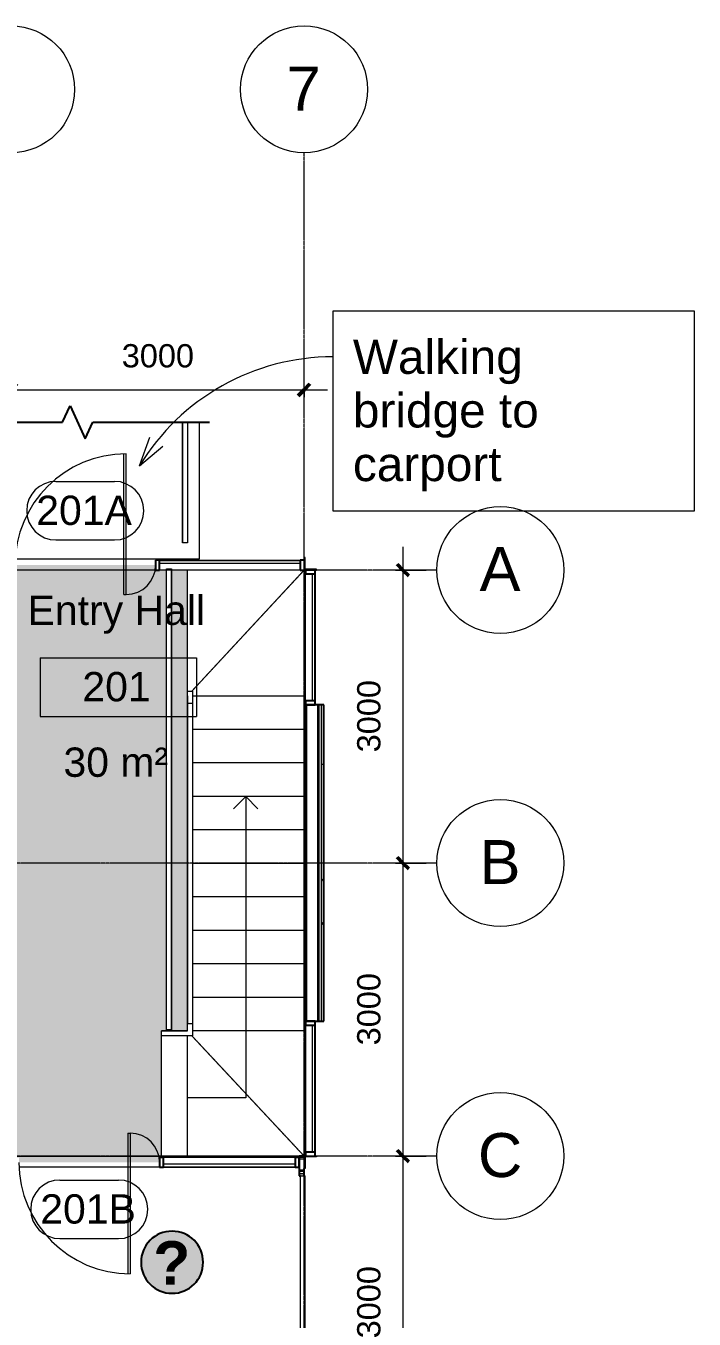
# Model space of a CAD drawing. Header units: millimetres. Extents: x -14653 to 55044, y -19588 to 11008.
# Drawn here: x 46713 to 53555, y -4871 to 8370 of the extents above; entities that cross this region are included whole.
import ezdxf

# ---------------------------------------------------------------- set-up
doc = ezdxf.new("R2010")
doc.units = ezdxf.units.MM
doc.linetypes.add('Grid Line', pattern=[22.225, 12.7, -3.175, 3.175, -3.175])
doc.linetypes.add('Overhead', pattern=[3.96875, 2.38125, -1.5875])
for name, color, linetype, lineweight in [('A-ANNO-DIMS', 211, 'Continuous', 9), ('A-ANNO-DIMS-100', 211, 'Continuous', 9), ('A-ANNO-NOTE', 131, 'Continuous', 9), ('A-AREA-IDEN', 2, 'Continuous', 9), ('A-AREA-PATT', 32, 'Continuous', 9), ('A-DETL-GENF', 92, 'Continuous', 9), ('A-DETL-MEDM', 33, 'Continuous', 25), ('A-DOOR', 31, 'Continuous', 9), ('A-DOOR-IDEN', 31, 'Continuous', 9), ('A-FLOR', 192, 'Continuous', 9), ('A-FLOR-HRAL', 11, 'Continuous', 9), ('A-GLAZ-CURT', 52, 'Continuous', 9), ('A-GLAZ-CWMG', 51, 'Continuous', 9), ('A-WALL', 113, 'Continuous', 9), ('A-WALL-PATT', 111, 'Continuous', 25), ('G-ANNO-TEXT', 231, 'Continuous', 9), ('S-COLS', 52, 'Continuous', 9), ('S-GRID', 1, 'Continuous', 9), ('S-GRID-IDEN', 1, 'Continuous', 9), ('S-STRS', 31, 'Continuous', 9), ('S-STRS-ANNO', 31, 'Continuous', 9)]:
    doc.layers.add(name, color=color, linetype=linetype, lineweight=lineweight)
doc.styles.add('Arial_1', font='arial.ttf', dxfattribs={"height": 450})
doc.styles.add('Arial_3', font='arial.ttf', dxfattribs={"height": 238.125})
doc.styles.add('Arial_4', font='arial.ttf', dxfattribs={"height": 300})
doc.styles.add('Arial_5', font='arial.ttf', dxfattribs={"height": 350})
doc.styles.add('Arial_B', font='arialbd.ttf', dxfattribs={"height": 4.464844})
doc.dimstyles.new('Feet___Inches', dxfattribs={"dimscale": 304.8, "dimtxt": 242.94927, "dimasz": 0.390625, "dimexe": 0.78125, "dimexo": 0.520833, "dimgap": 0.520833, "dimtad": 1, "dimdec": 0, "dimzin": 0, "dimdsep": 46, "dimtxsty": 'Arial_3', "dimblk1": 'OBLIQUE', "dimblk2": 'OBLIQUE', "dimsah": 1, "dimcen": 0.09, "dimdle": 0.78125, "dimazin": 0, "dimtfac": 1, "dimtdec": 4, "dimtix": 1, "dimtmove": 0, "dimatfit": 3, "dimfxl": 1, "dimtvp": 1, "dimtfill": 1, "dimtolj": 1, "dimtzin": 0, "dimarcsym": 2})
pattern_1 = [(0, (36499.83, 0), (812.8, 203.2), [33.528, -576.072, 33.528, -576.072, -3251.2]), (0, (36499.83, 0), (812.8, 203.2), [-1219.2, 33.528, -1185.672, 33.528, -576.072, -1422.4]), (0, (36499.83, 0), (812.8, 203.2), [-3048, 33.528, -372.872, 33.528, -982.472]), (120, (36804.63, 101.6), (-582.3764, 602.3054), [33.528, -576.072, 33.528, -576.072, -3251.2]), (120, (36804.63, 101.6), (-582.3764, 602.3054), [-1219.2, 33.528, -1185.672, 33.528, -576.072, -1422.4]), (120, (36804.63, 101.6), (-582.3764, 602.3054), [-3048, 33.528, -372.872, 33.528, -982.472]), (240, (36906.23, 508), (-230.4236, -805.5054), [33.528, -576.072, 33.528, -576.072, -3251.2]), (240, (36906.23, 508), (-230.4236, -805.5054), [-1219.2, 33.528, -1185.672, 33.528, -576.072, -1422.4]), (240, (36906.23, 508), (-230.4236, -805.5054), [-3048, 33.528, -372.872, 33.528, -982.472])]
pattern_2 = [(45, (36499.83, 0), (-106.066, 106.066), [])]

# ---------------------------------------------------------------- blocks, each defined once
blk = doc.blocks.new('Entrance door - Entrance door-978910-Level 2')
at = {"layer": 'A-DOOR', "lineweight": 18}
for p, q in [((394.6, -300), (394.6, 1140)), ((420, -300), (420, 1140))]:
    blk.add_line(p, q, dxfattribs=at)
at = {"layer": 'A-DOOR'}
blk.add_line((394.6, -300), (420, -300), dxfattribs=at)
for radius, start, end in [(1140, 90, 180), (300, 270, 0)]:
    blk.add_arc((420, 0), radius, start, end, dxfattribs=at)
blk = doc.blocks.new('Rectangular Mullion - 64 x 128 rectangular-526917-Level 2')
at = {"layer": 'A-GLAZ-CWMG', "lineweight": 25}
for p, q in [((-40, 50), (0, 50)), ((-40, -50), (-40, 50)), ((0, -50), (-40, -50))]:
    blk.add_line(p, q, dxfattribs=at)
blk = doc.blocks.new('System Panel - Glazed-1073510-Level 2')
at = {"layer": 'A-GLAZ-CURT', "lineweight": 18}
for p, q in [((720, 44.45), (-720, 44.45)), ((-720, 44.45), (-720, 19.05)), ((-720, 19.05), (720, 19.05)), ((720, 19.05), (720, 44.45))]:
    blk.add_line(p, q, dxfattribs=at)
blk = doc.blocks.new('Rectangular Mullion - 64 x 128 rectangular-1073508-Level 2')
at = {"layer": 'A-GLAZ-CWMG'}
for p, q in [((11582, 2898), (13022, 2898)), ((11655, 2798), (11582, 2798)), ((13022, 2798), (11705, 2798))]:
    blk.add_line(p, q, dxfattribs=at)
blk = doc.blocks.new('Rectangular Mullion - 64 x 128 rectangular-527056-Level 2')
at = {"layer": 'A-GLAZ-CWMG', "lineweight": 25}
for p, q in [((-20, 50), (20, 50)), ((-20, -50), (-20, 50)), ((20, 50), (20, -50)), ((20, -50), (-20, -50))]:
    blk.add_line(p, q, dxfattribs=at)
blk = doc.blocks.new('Top Rail Type - Top Rail_Internal_-568015-Level 2')
at = {"layer": 'A-FLOR-HRAL'}
for p, q in [((11655, 2812), (11705, 2812)), ((11655, -1908), (11655, 2812)), ((11705, 2812), (11705, -1908)), ((11705, -1908), (11655, -1908))]:
    blk.add_line(p, q, dxfattribs=at)
blk = doc.blocks.new('Top Rail Type - Top Rail_Internal_-V14-Level 2')
at = {"layer": 'A-FLOR-HRAL'}
for p, q in [((11655, 2812), (11705, 2812)), ((11655, -1908), (11655, 2812)), ((11705, -1908), (11705, 2812)), ((11655, -1908), (11705, -1908))]:
    blk.add_line(p, q, dxfattribs=at)
blk = doc.blocks.new('Top Rail Type - Top Rail_Internal_-665843-Level 2')
at = {"layer": 'A-FLOR-HRAL'}
for p, q in [((11867, 1559), (11918, 1559)), ((11868, 1434), (11868, 1509)), ((11918, 1559), (11918, 1434)), ((11868, 1434), (11918, 1434)), ((11868, -1846), (11868, 1434)), ((11918, 1434), (11918, -1846)), ((11868, -1846), (11918, -1846)), ((11868, -1921), (11868, -1846)), ((11918, -1846), (11918, -1971)), ((11603, -1971), (11603, -1921)), ((11603, -1921), (11793, -1921)), ((11793, -1971), (11603, -1971)), ((11793, -1921), (11868, -1921)), ((11918, -1971), (11793, -1971))]:
    blk.add_line(p, q, dxfattribs=at)
blk = doc.blocks.new('Top Rail Type - Top Rail_Internal_-V15-Level 2')
at = {"layer": 'A-FLOR-HRAL'}
for p, q in [((11867, 1559), (11918, 1559)), ((11868, 1509), (11868, 1434)), ((11918, 1559), (11918, 1434)), ((11868, 1434), (11868, -1846)), ((11918, 1434), (11918, -1846)), ((11603, -1971), (11603, -1921)), ((11793, -1921), (11603, -1921)), ((11793, -1971), (11603, -1971)), ((11868, -1921), (11793, -1921)), ((11918, -1971), (11793, -1971))]:
    blk.add_line(p, q, dxfattribs=at)
blk = doc.blocks.new('Rectangular Mullion - 64 x 128 rectangular-526918-Level 2')
at = {"layer": 'A-GLAZ-CWMG', "lineweight": 25}
for p, q in [((0, 50), (-40, 50)), ((-40, 50), (-40, -50)), ((-40, -50), (0, -50))]:
    blk.add_line(p, q, dxfattribs=at)
blk = doc.blocks.new('System Panel - Glazed-708066-Level 2')
at = {"layer": 'A-GLAZ-CURT', "lineweight": 18}
for p, q in [((650, 44.45), (-650, 44.45)), ((-650, 44.45), (-650, 19.05)), ((-650, 19.05), (650, 19.05)), ((650, 19.05), (650, 44.45))]:
    blk.add_line(p, q, dxfattribs=at)
blk = doc.blocks.new('Rectangular Mullion - 64 x 128 rectangular-V16-Level 2')
at = {"layer": 'A-GLAZ-CWMG', "lineweight": 25}
for p, q in [((-40, 50), (0, 50)), ((-40, -50), (-40, 50)), ((0, 50), (0, -50)), ((0, -50), (-40, -50))]:
    blk.add_line(p, q, dxfattribs=at)
blk = doc.blocks.new('Rectangular Mullion - 64 x 128 rectangular-708064-Level 2')
at = {"layer": 'A-GLAZ-CWMG'}
for p, q in [((13077, 1458), (13077, 2758)), ((13177, 2758), (13177, 1458))]:
    blk.add_line(p, q, dxfattribs=at)
blk = doc.blocks.new('System Panel - Glazed-846325-Level 2')
at = {"layer": 'A-GLAZ-CURT', "lineweight": 18}
for p, q in [((650, -19.05), (-650, -19.05)), ((-650, -19.05), (-650, -44.45)), ((-650, -44.45), (650, -44.45)), ((650, -44.45), (650, -19.05))]:
    blk.add_line(p, q, dxfattribs=at)
blk = doc.blocks.new('Rectangular Mullion - 64 x 128 rectangular-846327-Level 2')
at = {"layer": 'A-GLAZ-CWMG'}
for p, q in [((13077, -1862), (13077, -3162)), ((13177, -1862), (13177, -3162))]:
    blk.add_line(p, q, dxfattribs=at)
blk = doc.blocks.new('Rectangular Mullion - 64 x 128 rectangular-709618-Level 2')
at = {"layer": 'A-GLAZ-CWMG', "lineweight": 25}
for p, q in [((-40, 50), (0, 50)), ((-40, -50), (-40, 50)), ((0, 50), (0, -50)), ((0, -50), (-40, -50))]:
    blk.add_line(p, q, dxfattribs=at)
blk = doc.blocks.new('Rectangular Mullion - 64 x 128 rectangular-709619-Level 2')
at = {"layer": 'A-GLAZ-CWMG', "lineweight": 25}
for p, q in [((0, 50), (-40, 50)), ((-40, 50), (-40, -50)), ((-40, -50), (0, -50))]:
    blk.add_line(p, q, dxfattribs=at)
blk = doc.blocks.new('M_L-Anglel-Column - L127X127X9_5-709206-Level 2')
at = {"layer": 'S-COLS'}
h = blk.add_hatch(dxfattribs=at)
h.set_pattern_fill('FP_5', color=256, style=0, pattern_type=2)
h.set_pattern_definition([(315, (-2833.3, 13096.83), (251.447, 251.447), []), (315, (-2452.3, 13096.83), (251.447, 251.447), [])])
h.paths.add_polyline_path([(-35, -49), (-35, -92), (-25, -92), (-25, 25), (92, 25), (92, 35), (-35, 34), (-35, 20)], flags=0)
for p, q in [((92, 35), (-35, 35)), ((-35, 35), (-35, -92)), ((-25, -92), (-25, 25)), ((-25, 25), (92, 25)), ((92, 25), (92, 35)), ((-35, -92), (-25, -92))]:
    blk.add_line(p, q, dxfattribs=at)
blk = doc.blocks.new('Entrance door - Entrance door-978895-Level 2')
at = {"layer": 'A-DOOR', "lineweight": 18}
for p, q in [((394.6, 300), (394.6, -1140)), ((420, 300), (420, -1140))]:
    blk.add_line(p, q, dxfattribs=at)
at = {"layer": 'A-DOOR'}
blk.add_line((394.6, 300), (420, 300), dxfattribs=at)
for radius, start, end in [(300, 360, 90), (1140, 180, 270)]:
    blk.add_arc((420, 0), radius, start, end, dxfattribs=at)
blk = doc.blocks.new('System Panel - Glazed-978872-Level 2')
at = {"layer": 'A-GLAZ-CURT', "lineweight": 18}
for p, q in [((674.5, -19.05), (-674.5, -19.05)), ((-674.5, -19.05), (-674.5, -44.45)), ((-674.5, -44.45), (674.5, -44.45)), ((674.5, -44.45), (674.5, -19.05))]:
    blk.add_line(p, q, dxfattribs=at)
blk = doc.blocks.new('Rectangular Mullion - 64 x 128 rectangular-978871-Level 2')
at = {"layer": 'A-GLAZ-CWMG'}
for p, q in [((12972, -3217), (11623, -3217)), ((12972, -3317), (11623, -3317))]:
    blk.add_line(p, q, dxfattribs=at)
blk = doc.blocks.new('Rectangular Mullion - 64 x 128 rectangular-709616-Level 2')
at = {"layer": 'A-GLAZ-CWMG', "lineweight": 25}
for p, q in [((-20, 50), (20, 50)), ((-20, -50), (-20, 50)), ((20, 50), (20, -50)), ((20, -50), (-20, -50))]:
    blk.add_line(p, q, dxfattribs=at)
blk = doc.blocks.new('M_L-Anglel-Column - L127X127X9_5-709940-Level 2')
at = {"layer": 'S-COLS'}
for p, q in [((-34.9, 92.1), (-25.4, 92.1)), ((-34.9, -34.9), (-34.9, 92.1)), ((-25.4, 92.1), (-25.4, -25.4)), ((92.1, -34.9), (-34.9, -34.9)), ((-25.4, -25.4), (92.1, -25.4)), ((92.1, -25.4), (92.1, -34.9))]:
    blk.add_line(p, q, dxfattribs=at)
blk = doc.blocks.new('Top Rail Type - Top Rail_Internal_-931539-Level 2')
at = {"layer": 'A-FLOR-HRAL'}
for p, q in [((11817, 3078), (11817, 4311)), ((11867, 4311), (11867, 3078)), ((11867, 3078), (11817, 3078))]:
    blk.add_line(p, q, dxfattribs=at)
blk = doc.blocks.new('Top Rail Type - Top Rail_Internal_-V17-Level 2')
at = {"layer": 'A-FLOR-HRAL'}
for p, q in [((11817, 4311), (11817, 3078)), ((11867, 4311), (11867, 3078)), ((11867, 3078), (11817, 3078))]:
    blk.add_line(p, q, dxfattribs=at)
blk = doc.blocks.new('Top Rail Type - Top Rail_Internal_-V21-Level 2')
at = {"layer": 'A-FLOR-HRAL'}
for p, q in [((13024, -3404), (13074, -3404)), ((13024, -5302), (13024, -3404)), ((13074, -5302), (13074, -3404)), ((13024, -6202), (13024, -5302)), ((13074, -6202), (13074, -5302)), ((13024, -6516), (13024, -6202)), ((13074, -6516), (13074, -6202)), ((13024, -6516), (13074, -6516))]:
    blk.add_line(p, q, dxfattribs=at)
blk = doc.blocks.new('M_Break Line - M_Break Line-929460-Level 2')
at = {"layer": 'A-DETL-MEDM'}
for p, q in [((-155, 0), (-77, 168)), ((-77, 168), (77, -168)), ((-1239, 0), (-155, 0)), ((77, -168), (155, 0)), ((155, 0), (1349, 0))]:
    blk.add_line(p, q, dxfattribs=at)
blk = doc.blocks.new('Grid - M_Grid Head - Circle-24584-Level 2')
at = {"layer": 'S-GRID-IDEN'}
blk.add_circle((0, 0), 6.5, dxfattribs=at)
blk = doc.blocks.new('M_Room Tag - Room Tag With Area-857186-Level 2')
at = {"layer": 'A-AREA-IDEN'}
for p, q in [((-8, 3), (-8, -3)), ((-8, 3), (8, 3)), ((8, 3), (8, -3)), ((-8, -3), (8, -3))]:
    blk.add_line(p, q, dxfattribs=at)
blk = doc.blocks.new('M_Door Tag - M_Door Tag-862910-Level 2')
at = {"layer": 'A-DOOR-IDEN'}
for p, q in [((-3, 3), (3, 3)), ((-3, -3), (3, -3))]:
    blk.add_line(p, q, dxfattribs=at)
for centre, start, end in [((-3, 0), 90, 270), ((3, 0), 270, 90)]:
    blk.add_arc(centre, 3, start, end, dxfattribs=at)
blk = doc.blocks.new('DIMBLOCK14-Level 2')
at = {"layer": 'A-ANNO-DIMS-100', "transparency": 16777216}
for p, q in [((46562, 4568), (46562, 4881)), ((49562, 4568), (49562, 4881)), ((46562, 4643), (49800, 4643)), ((46562, 4643), (46562, 4568)), ((49562, 4643), (49562, 4568))]:
    blk.add_line(p, q, dxfattribs=at)
at = {"layer": 'A-ANNO-DIMS-100', "lineweight": 50, "transparency": 16777216}
for p, q in [((46562, 4643), (46502, 4583)), ((46562, 4643), (46621, 4703)), ((49562, 4643), (49502, 4583)), ((49562, 4643), (49621, 4703))]:
    blk.add_line(p, q, dxfattribs=at)
at = {"layer": 'A-ANNO-DIMS-100', "color": 0, "transparency": 16777216, "insert": (47695, 5111), "char_height": 238.1, "width": 879.1, "attachment_point": 1, "line_spacing_factor": 0.941778, "style": 'Arial_3', "bg_fill": 3, "box_fill_scale": 1.25, "bg_fill_color": 256, "bg_fill_true_color": 13158600, "bg_fill_transparency": 0}
blk.add_mtext('3000', dxfattribs=at)
blk = doc.blocks.new('_Oblique')
at = {"color": 0, "linetype": 'ByBlock', "lineweight": -2}
blk.add_line((-0.5, -0.5), (0.5, 0.5), dxfattribs=at)
blk = doc.blocks.new('DIMBLOCK15-Level 2')
at = {"layer": 'A-ANNO-DIMS-100', "transparency": 16777216}
for p, q in [((50573, 3037), (50573, -202)), ((50499, 2798), (50811, 2798)), ((50573, 2798), (50499, 2798)), ((50499, -202), (50811, -202)), ((50573, -202), (50499, -202))]:
    blk.add_line(p, q, dxfattribs=at)
at = {"layer": 'A-ANNO-DIMS-100', "lineweight": 50, "transparency": 16777216}
for p, q in [((50573, 2798), (50514, 2858)), ((50573, 2798), (50633, 2739)), ((50573, -202), (50514, -142)), ((50573, -202), (50633, -261))]:
    blk.add_line(p, q, dxfattribs=at)
at = {"layer": 'A-ANNO-DIMS-100', "color": 0, "transparency": 16777216, "insert": (50105, 932), "char_height": 238.1, "width": 879.1, "attachment_point": 1, "rotation": 90, "line_spacing_factor": 0.941778, "style": 'Arial_3', "bg_fill": 3, "box_fill_scale": 1.25, "bg_fill_color": 256, "bg_fill_true_color": 13158600, "bg_fill_transparency": 0}
blk.add_mtext('3000', dxfattribs=at)
blk = doc.blocks.new('DIMBLOCK16-Level 2')
at = {"layer": 'A-ANNO-DIMS-100', "transparency": 16777216}
for p, q in [((50499, -202), (50811, -202)), ((50573, -202), (50499, -202)), ((50573, -202), (50573, -3202)), ((50499, -3202), (50811, -3202)), ((50573, -3202), (50499, -3202))]:
    blk.add_line(p, q, dxfattribs=at)
at = {"layer": 'A-ANNO-DIMS-100', "lineweight": 50, "transparency": 16777216}
for p, q in [((50573, -202), (50514, -142)), ((50573, -202), (50633, -261)), ((50573, -3202), (50514, -3142)), ((50573, -3202), (50633, -3261))]:
    blk.add_line(p, q, dxfattribs=at)
at = {"layer": 'A-ANNO-DIMS-100', "color": 0, "transparency": 16777216, "insert": (50105, -2068), "char_height": 238.1, "width": 879.1, "attachment_point": 1, "rotation": 90, "line_spacing_factor": 0.941778, "style": 'Arial_3', "bg_fill": 3, "box_fill_scale": 1.25, "bg_fill_color": 256, "bg_fill_true_color": 13158600, "bg_fill_transparency": 0}
blk.add_mtext('3000', dxfattribs=at)
blk = doc.blocks.new('DIMBLOCK17-Level 2')
at = {"layer": 'A-ANNO-DIMS-100', "lineweight": 50, "transparency": 16777216}
for p, q in [((50573, -3202), (50514, -3142)), ((50573, -3202), (50633, -3261)), ((50573, -6202), (50514, -6142)), ((50573, -6202), (50633, -6261))]:
    blk.add_line(p, q, dxfattribs=at)
at = {"layer": 'A-ANNO-DIMS-100', "transparency": 16777216}
for p, q in [((50499, -3202), (50811, -3202)), ((50573, -3202), (50499, -3202)), ((50573, -3202), (50573, -6202)), ((50499, -6202), (50811, -6202)), ((50573, -6202), (50499, -6202))]:
    blk.add_line(p, q, dxfattribs=at)
at = {"layer": 'A-ANNO-DIMS-100', "color": 0, "transparency": 16777216, "insert": (50105, -5068), "char_height": 238.1, "width": 879.1, "attachment_point": 1, "rotation": 90, "line_spacing_factor": 0.941778, "style": 'Arial_3', "bg_fill": 3, "box_fill_scale": 1.25, "bg_fill_color": 256, "bg_fill_true_color": 13158600, "bg_fill_transparency": 0}
blk.add_mtext('3000', dxfattribs=at)
blk = doc.blocks.new('Help Button - Select for Help Link-961908-Level 2')
at = {"layer": 'A-ANNO-NOTE'}
h = blk.add_hatch(color=256, dxfattribs=at)
edge = h.paths.add_edge_path(flags=0)
edge.add_arc((0, 0), 3.17, 0, 180)
edge.add_arc((0, 0), 3.17, 180, 360)
at = {"layer": 'A-ANNO-NOTE', "lineweight": 25}
for start, end in [(360, 180), (180, 360)]:
    blk.add_arc((0, 0), 3.18, start, end, dxfattribs=at)
at = {"layer": 'A-ANNO-NOTE', "insert": (-1.94, 2.16), "char_height": 4.4648, "width": 4.5696, "attachment_point": 1, "style": 'Arial_B'}
blk.add_mtext('\\fArial|b1|i0|c0|p34|;?', dxfattribs=at)

msp = doc.modelspace()

# ---------------------------------------------------------------- hatches: boundary and pattern name
at = {"layer": 'A-AREA-PATT'}
msp.add_hatch(color=41, dxfattribs=at).paths.add_polyline_path([(48082.8, -3266.6), (48082.8, -3216.6), (49511.8, -3216.6), (49511.8, -3201.6), (48102.8, -3201.6), (48102.8, -1920.7), (48367, -1920.7), (48367, 2798.4), (48204.4, 2798.4), (48204.4, -1907.8), (48154.4, -1907.8), (48154.4, 2798.4), (48041.8, 2798.4), (48041.8, 2848.4), (46601.8, 2848.4), (46601.8, 2798.4), (43561.8, 2798.4), (43561.8, 2860.4), (43531.8, 2860.4), (43531.8, 2830.4), (42091.8, 2830.4), (42091.8, 2860.4), (42031.8, 2860.4), (42031.8, 2830.4), (40591.8, 2830.4), (40591.8, 2860.4), (40561.8, 2860.4), (40561.8, 2798.4), (37621.8, 2798.4), (37621.8, 2698.4), (37561.8, 2698.4), (37561.8, 1898.4), (37621.8, 1898.4), (37621.8, 1418.4), (37740.8, 1418.4), (37740.8, 1358.4), (38540.8, 1358.4), (38540.8, 1418.4), (40821.8, 1418.4), (40821.8, 1383.4), (40781.8, 1383.4), (40781.8, 1391.1), (39836.8, 1391.1), (39836.8, 1358.4), (41691.8, 1358.4), (41691.8, 1380.9), (41686.8, 1380.9), (41686.8, 1418.4), (42051.7, 1418.4), (42051.7, 1380.9), (42046.7, 1380.9), (42046.7, 1358.4), (43901.7, 1358.4), (43901.7, 1391.1), (42956.7, 1391.1), (42956.7, 1383.4), (42916.7, 1383.4), (42916.7, 1418.4), (45500.8, 1418.4), (45500.8, 1358.4), (46300.8, 1358.4), (46300.8, 1418.4), (46602.8, 1418.4), (46602.8, -3216.6), (46642.8, -3216.6), (46642.8, -3266.6), (47867.8, -3266.6)], flags=0)
at = {"layer": 'A-WALL-PATT', "lineweight": 9}
h = msp.add_hatch(dxfattribs=at)
h.set_pattern_fill('FP_1', color=256, style=0, pattern_type=2)
h.set_pattern_definition(pattern_2)
h.paths.add_polyline_path([(49576.8, -1821.6), (49589.8, -1821.6), (49589.8, 1418.4), (49574.8, 1418.4), (49574.8, -1821.6)], flags=0)
h = msp.add_hatch(dxfattribs=at)
h.set_pattern_fill('FP_1', color=256, style=0, pattern_type=2)
h.set_pattern_definition(pattern_2)
h.paths.add_polyline_path([(49716.8, -1821.6), (49716.8, 1418.4), (49701.8, 1418.4), (49701.8, -1821.6)], flags=0)
h = msp.add_hatch(dxfattribs=at)
h.set_pattern_fill('FP_3', color=256, style=0, pattern_type=2)
h.set_pattern_definition(pattern_1)
h.paths.add_polyline_path([(49763.8, -1821.6), (49763.8, 1418.4), (49741.8, 1418.4), (49741.8, -1821.6)], flags=0)
h = msp.add_hatch(dxfattribs=at)
h.set_pattern_fill('FP_1', color=256, style=0, pattern_type=2)
h.set_pattern_definition(pattern_2)
h.paths.add_polyline_path([(49561.8, -3229.6), (49561.8, -3214.6), (49511.8, -3214.6), (49511.8, -3229.6)], flags=0)
h.paths.add_polyline_path([(46413.8, -3229.6), (46602.8, -3229.6), (46602.8, -3214.6), (46413.8, -3214.6)], flags=0)
h.paths.add_polyline_path([(41276.3, -3229.6), (44887.8, -3229.6), (44887.8, -3214.6), (40574.8, -3214.6), (40574.8, -3229.6), (41065.5, -3229.6)], flags=0)
h.paths.add_polyline_path([(37074.8, -3229.6), (39048.8, -3229.6), (39048.8, -3214.6), (37074.8, -3214.6)], flags=0)
h.paths.add_polyline_path([(35171.8, -3229.6), (35548.8, -3229.6), (35548.8, -3214.6), (34574.8, -3214.6), (34574.8, -3229.6), (35071.8, -3229.6)], flags=0)
h.paths.add_polyline_path([(33014.8, -3229.6), (33048.8, -3229.6), (33048.8, -3214.6), (30048.8, -3214.6), (30048.8, -3229.6), (32048.3, -3229.6)], flags=0)
h = msp.add_hatch(dxfattribs=at)
h.set_pattern_fill('FP_3', color=256, style=0, pattern_type=2)
h.set_pattern_definition(pattern_1)
h.paths.add_polyline_path([(46400.8, -3403.6), (46602.8, -3403.6), (46602.8, -3381.6), (46422.8, -3381.6), (46422.8, -3323.6), (46400.8, -3323.6), (46400.8, -3381.6)], flags=0)
h.paths.add_polyline_path([(40574.8, -3403.6), (44900.8, -3403.6), (44900.8, -3323.6), (44878.8, -3323.6), (44878.8, -3381.6), (40583.8, -3381.6), (40583.8, -3323.6), (40561.8, -3323.6), (40561.8, -3403.6)], flags=0)
h.paths.add_polyline_path([(49511.8, -3403.6), (49561.8, -3403.6), (49561.8, -3381.6), (49511.8, -3381.6)], flags=0)
h.paths.add_polyline_path([(37321.4, -3403.6), (39061.8, -3403.6), (39061.8, -3323.6), (39039.8, -3323.6), (39039.8, -3381.6), (37083.8, -3381.6), (37083.8, -3323.6), (37061.8, -3323.6), (37061.8, -3403.6), (37137.7, -3403.6)], flags=0)
h.paths.add_polyline_path([(35514.8, -3403.6), (35561.8, -3403.6), (35561.8, -3323.6), (35539.8, -3323.6), (35539.8, -3381.6), (34583.8, -3381.6), (34583.8, -3323.6), (34561.8, -3323.6), (34561.8, -3403.6), (35344, -3403.6)], flags=0)
h.paths.add_polyline_path([(33014.8, -3403.6), (33061.8, -3403.6), (33061.8, -3323.6), (33039.8, -3323.6), (33039.8, -3381.6), (29881.8, -3381.6), (29881.8, -3403.6), (32048.3, -3403.6)], flags=0)
h = msp.add_hatch(dxfattribs=at)
h.set_pattern_fill('FP_1', color=256, style=0, pattern_type=2)
h.set_pattern_definition(pattern_2)
h.paths.add_polyline_path([(49561.8, -3356.6), (49561.8, -3341.6), (49511.8, -3341.6), (49511.8, -3356.6), (49524.3, -3356.6)], flags=0)
h.paths.add_polyline_path([(46602.8, -3356.6), (46602.8, -3341.6), (46447.8, -3341.6), (46447.8, -3356.6), (46549.5, -3356.6)], flags=0)
h.paths.add_polyline_path([(41825.5, -3356.6), (44853.8, -3356.6), (44853.8, -3341.6), (40608.8, -3341.6), (40608.8, -3356.6), (41276.3, -3356.6)], flags=0)
h.paths.add_polyline_path([(39014.8, -3356.6), (39014.8, -3341.6), (37108.8, -3341.6), (37108.8, -3356.6), (38639.7, -3356.6)], flags=0)
h.paths.add_polyline_path([(35514.8, -3356.6), (35514.8, -3341.6), (34608.8, -3341.6), (34608.8, -3356.6), (35344, -3356.6)], flags=0)
h.paths.add_polyline_path([(30061.8, -3356.6), (33014.8, -3356.6), (33014.8, -3341.6), (29921.8, -3342.4), (29921.8, -3356.6), (30033.8, -3356.6)], flags=0)

# ---------------------------------------------------------------- linework, layer by layer
at = {"layer": 'A-FLOR'}
for p, q in [((48491.8, 2913.4), (48491.8, 4310.8)), ((46561.8, 2913.4), (48491.8, 2913.4)), ((48041.8, 2798.4), (46601.8, 2798.4)), ((48367, -1920.7), (48367, 2798.4)), ((48102.8, -1920.7), (48367, -1920.7)), ((48102.8, -3201.6), (48102.8, -1971.1)), ((46602.8, -3201.6), (48102.8, -3201.6))]:
    msp.add_line(p, q, dxfattribs=at)
at = {"layer": 'A-WALL', "lineweight": 25}
for p, q in [((49561.8, 1418.4), (49561.8, -1821.6)), ((49763.8, 1418.4), (49561.8, 1418.4)), ((49763.8, -1821.6), (49763.8, 1418.4)), ((49561.8, -1821.6), (49763.8, -1821.6)), ((49561.8, -3201.6), (49511.8, -3201.6)), ((49511.8, -3201.6), (49511.8, -3403.6)), ((49511.8, -3403.6), (49524.3, -3403.6)), ((49561.8, -3403.6), (49561.8, -3328.6))]:
    msp.add_line(p, q, dxfattribs=at)
at = {"layer": 'A-WALL'}
for p, q in [((49574.8, -1821.6), (49574.8, 1418.4)), ((49589.8, -1821.6), (49589.8, 1418.4)), ((49701.8, -1821.6), (49701.8, 1418.4)), ((49716.8, -1821.6), (49716.8, 1418.4)), ((49741.8, -1821.6), (49741.8, 1418.4)), ((49511.8, -3214.6), (49561.8, -3214.6)), ((49511.8, -3229.6), (49561.8, -3229.6)), ((49511.8, -3341.6), (49561.8, -3341.6)), ((49511.8, -3356.6), (49561.8, -3356.6)), ((49511.8, -3381.6), (49561.8, -3381.6))]:
    msp.add_line(p, q, dxfattribs=at)
at = {"layer": 'G-ANNO-TEXT', "color": 7}
for q in [(47982.9, 4157.8), (48114.7, 4065.7)]:
    msp.add_line((47876.9, 3865.9), q, dxfattribs=at)
at = {"layer": 'G-ANNO-TEXT', "color": 7, "flags": 128}
msp.add_lwpolyline([(49858.6, 5453), (53555.4, 5453), (53555.4, 3399.6), (49858.6, 3399.6)], close=True, dxfattribs=at)
at = {"layer": 'G-ANNO-TEXT', "color": 7}
msp.add_arc((49858.6, 2663.7), 2317.8, 90, 148.75759, dxfattribs=at)
at = {"layer": 'S-GRID', "linetype": 'Grid Line'}
for p, q in [((49561.8, -18096.1), (49561.8, 7069.6)), ((50921, 2798.4), (26852.5, 2798.4)), ((50921, -201.6), (26852.5, -201.6)), ((50921, -3201.6), (26852.5, -3201.6))]:
    msp.add_line(p, q, dxfattribs=at)
at = {"layer": 'S-STRS', "linetype": 'Overhead'}
for p, q in [((49562.6, 2798.4), (48413.7, 1559)), ((49562.6, 1508.6), (48417.4, 1508.6)), ((49561.8, 1165.7), (48417.4, 1165.7)), ((49561.8, 822.8), (48417.4, 822.8)), ((49561.8, 479.8), (48417.4, 479.8)), ((49561.8, 136.9), (48417.4, 136.9)), ((49561.8, -206), (48417.4, -206)), ((49561.8, -549), (48417.4, -549)), ((49561.8, -891.9), (48417.4, -891.9)), ((49561.8, -1234.9), (48417.4, -1234.9)), ((49561.8, -1577.8), (48417.4, -1577.8)), ((48367, -3201.6), (48367, -1971.1)), ((49562.6, -3201.6), (48414.1, -1971.1)), ((49562.6, -1920.7), (48417.4, -1920.7))]:
    msp.add_line(p, q, dxfattribs=at)
at = {"layer": 'S-STRS'}
for p, q in [((49562.6, 2798.4), (48413.7, 1559)), ((49562.6, 2798.4), (49562.6, 1508.6)), ((49562.6, 1508.6), (48417.4, 1508.6)), ((49562.6, 1508.6), (49562.6, 1418.4)), ((49561.8, 1165.7), (48417.4, 1165.7)), ((49561.8, 822.8), (48417.4, 822.8)), ((49561.8, 479.8), (48417.4, 479.8)), ((49561.8, 136.9), (48417.4, 136.9)), ((49561.8, -206), (48417.4, -206)), ((49561.8, -549), (48417.4, -549)), ((49561.8, -891.9), (48417.4, -891.9)), ((49561.8, -1234.9), (48417.4, -1234.9)), ((49561.8, -1577.8), (48417.4, -1577.8)), ((49562.6, -1821.6), (49562.6, -1920.7)), ((48367, -1920.7), (48102.8, -1920.7)), ((48102.8, -3201.6), (48102.8, -1971.1)), ((48367, -3201.6), (48367, -1971.1)), ((49562.6, -3201.6), (48414.1, -1971.1)), ((49562.6, -1920.7), (48417.4, -1920.7)), ((49562.6, -1920.7), (49562.6, -3201.6)), ((48367, -3201.6), (48102.8, -3201.6)), ((49511.8, -3201.6), (48367, -3201.6)), ((48082.8, -3316.6), (46642.8, -3316.6))]:
    msp.add_line(p, q, dxfattribs=at)
at = {"layer": 'S-STRS-ANNO'}
for p, q in [((48964.8, 479.8), (48839.8, 354.8)), ((48964.8, 479.8), (48964.8, 136.9)), ((48964.8, 479.8), (49089.8, 354.8)), ((48964.8, 136.9), (48964.8, -206)), ((48964.8, -206), (48964.8, -549)), ((48964.8, -549), (48964.8, -891.9)), ((48964.8, -891.9), (48964.8, -1234.9)), ((48964.8, -1234.9), (48964.8, -1577.8)), ((48964.8, -1577.8), (48964.8, -1920.7)), ((48964.8, -1920.7), (48964.8, -2561.2)), ((48964.8, -2603.8), (48367, -2603.8)), ((48964.8, -2561.2), (48964.8, -2603.8))]:
    msp.add_line(p, q, dxfattribs=at)

# ---------------------------------------------------------------- block references
at = {"layer": 'A-ANNO-NOTE', "xscale": 100, "yscale": 100, "zscale": 100}
msp.add_blockref('Help Button - Select for Help Link-961908-Level 2', (48210.5, -4288.9), dxfattribs=at)
at = {"layer": 'A-AREA-IDEN', "xscale": 99.99999999999993, "yscale": 99.99999999999993, "zscale": 99.99999999999993}
msp.add_blockref('M_Room Tag - Room Tag With Area-857186-Level 2', (47661.1, 1599.8), dxfattribs=at)
at = {"layer": 'A-DETL-GENF'}
msp.add_blockref('M_Break Line - M_Break Line-929460-Level 2', (47245, 4310.8), dxfattribs=at)
at = {"layer": 'A-DOOR'}
for name, p in [('Entrance door - Entrance door-978910-Level 2', (47321.8, 2848.4)), ('Entrance door - Entrance door-978895-Level 2', (47362.8, -3266.6))]:
    msp.add_blockref(name, p, dxfattribs=at)
at = {"layer": 'A-DOOR-IDEN', "xscale": 99.99999999999993, "yscale": 99.99999999999993, "zscale": 99.99999999999993}
for p in [(47321.8, 3405.9), (47362.8, -3746.9)]:
    msp.add_blockref('M_Door Tag - M_Door Tag-862910-Level 2', p, dxfattribs=at)
at = {"layer": 'A-FLOR-HRAL'}
for name in ['Top Rail Type - Top Rail_Internal_-931539-Level 2', 'Top Rail Type - Top Rail_Internal_-V17-Level 2', 'Top Rail Type - Top Rail_Internal_-568015-Level 2', 'Top Rail Type - Top Rail_Internal_-V14-Level 2', 'Top Rail Type - Top Rail_Internal_-665843-Level 2', 'Top Rail Type - Top Rail_Internal_-V15-Level 2', 'Top Rail Type - Top Rail_Internal_-V21-Level 2']:
    msp.add_blockref(name, (36499.8, 0), dxfattribs=at)
at = {"layer": 'A-GLAZ-CURT'}
for name, p in [('System Panel - Glazed-1073510-Level 2', (48801.8, 2848.4)), ('System Panel - Glazed-978872-Level 2', (48797.3, -3266.6))]:
    msp.add_blockref(name, p, dxfattribs=at)
for name, p, rotation in [('System Panel - Glazed-708066-Level 2', (49626.8, 2108.4), 269.9999999999999), ('System Panel - Glazed-846325-Level 2', (49626.8, -2511.6), 89.99999999999972)]:
    msp.add_blockref(name, p, dxfattribs=dict(at, rotation=rotation))
at = {"layer": 'A-GLAZ-CWMG', "extrusion": (0, 0, -1)}
for name, p, rotation in [('Rectangular Mullion - 64 x 128 rectangular-527056-Level 2', (-48061.8, 2848.4), 180), ('Rectangular Mullion - 64 x 128 rectangular-526917-Level 2', (-49561.8, 2848.4), 180), ('Rectangular Mullion - 64 x 128 rectangular-V16-Level 2', (-49626.8, 1418.4), 270.0000000000001), ('Rectangular Mullion - 64 x 128 rectangular-709618-Level 2', (-49626.8, -1821.6), 90.00000000000027), ('Rectangular Mullion - 64 x 128 rectangular-709616-Level 2', (-48102.8, -3266.6), 180), ('Rectangular Mullion - 64 x 128 rectangular-709618-Level 2', (-49511.8, -3266.6), 180)]:
    msp.add_blockref(name, p, dxfattribs=dict(at, rotation=rotation))
at = {"layer": 'A-GLAZ-CWMG'}
for name in ['Rectangular Mullion - 64 x 128 rectangular-1073508-Level 2', 'Rectangular Mullion - 64 x 128 rectangular-708064-Level 2', 'Rectangular Mullion - 64 x 128 rectangular-846327-Level 2', 'Rectangular Mullion - 64 x 128 rectangular-978871-Level 2']:
    msp.add_blockref(name, (36499.8, 0), dxfattribs=at)
for name, p, rotation in [('Rectangular Mullion - 64 x 128 rectangular-526918-Level 2', (49626.8, 2798.4), 89.99999999999991), ('Rectangular Mullion - 64 x 128 rectangular-709619-Level 2', (49626.8, -3201.6), 269.9999999999997)]:
    msp.add_blockref(name, p, dxfattribs=dict(at, rotation=rotation))
at = {"layer": 'S-COLS'}
for name, p, rotation in [('M_L-Anglel-Column - L127X127X9_5-709206-Level 2', (49596.7, 2833.3), 89.99999999999991), ('M_L-Anglel-Column - L127X127X9_5-709940-Level 2', (49596.7, -3236.5), 269.9999999999997)]:
    msp.add_blockref(name, p, dxfattribs=dict(at, rotation=rotation))
at = {"layer": 'S-GRID-IDEN', "xscale": 99.99999999999993, "yscale": 99.99999999999993, "zscale": 99.99999999999993}
for p in [(46561.8, 7719.6), (49561.8, 7719.6)]:
    msp.add_blockref('Grid - M_Grid Head - Circle-24584-Level 2', p, dxfattribs=at)
at = {"layer": 'S-GRID-IDEN', "xscale": 99.99999999999993, "yscale": 99.99999999999993, "zscale": 99.99999999999993, "rotation": 89.99999999999982}
for p in [(51571, 2798.4), (51571, -201.6), (51571, -3201.6)]:
    msp.add_blockref('Grid - M_Grid Head - Circle-24584-Level 2', p, dxfattribs=at)

# ---------------------------------------------------------------- texts
at = {"layer": 'A-AREA-IDEN', "char_height": 300, "attachment_point": 1, "style": 'Arial_4'}
for s, insert, width in [('Entry Hall', (46731.2, 2535.8), 2220.674), ('201', (47292.1, 1754.2), 865.822), ('30 m²', (47098.2, 981.1), 1330.801)]:
    msp.add_mtext(s, dxfattribs=dict(at, insert=insert, width=width))
at = {"layer": 'A-DOOR-IDEN', "char_height": 300, "width": 1210.548, "attachment_point": 1, "style": 'Arial_4'}
for s, insert in [('201A', (46819.9, 3559.8)), ('201B', (46860.9, -3593))]:
    msp.add_mtext(s, dxfattribs=dict(at, insert=insert))
at = {"layer": 'G-ANNO-TEXT', "color": 7, "char_height": 350, "attachment_point": 1, "style": 'Arial_5'}
for s, insert, width in [('Walking ', (50061.8, 5156.6), 2356.961), ('bridge to ', (50061.8, 4607.6), 2525.316), ('carport', (50061.8, 4058.6), 1883.966)]:
    msp.add_mtext(s, dxfattribs=dict(at, insert=insert, width=width))
at = {"layer": 'S-GRID-IDEN', "char_height": 450, "attachment_point": 1, "style": 'Arial_1'}
for s, insert, width in [('7', (49383.1, 7952.2), 424.894), ('A', (51358.6, 3033.4), 513.08), ('B', (51358.6, 33.4), 513.08), ('C', (51342.1, -2966.6), 553.164)]:
    msp.add_mtext(s, dxfattribs=dict(at, insert=insert, width=width))

# ---------------------------------------------------------------- next in the draw order: dimensions: what is measured, and where the dimension line sits
at = {"layer": 'A-ANNO-DIMS'}
dim = msp.add_linear_dim(base=(49561.8, 4643), p1=(46561.8, 4727.2), p2=(49561.8, 4727.2), dimstyle='Feet___Inches', override={"dimpost": '<>', "dimfxl": 3000}, dxfattribs=at)
dim.commit()
dim.dimension.update_dxf_attribs({"geometry": 'DIMBLOCK14-Level 2', "text_midpoint": (48061.8, 4923.4)})
dim = msp.add_linear_dim(base=(50573.2, -201.6), p1=(50657.4, 2798.4), p2=(50657.4, -201.6), angle=90, dimstyle='Feet___Inches', override={"dimpost": '<>', "dimfxl": 3000}, dxfattribs=at)
dim.commit()
dim.dimension.update_dxf_attribs({"geometry": 'DIMBLOCK15-Level 2', "text_midpoint": (50292.7, 1298.4)})

# ---------------------------------------------------------------- next in the draw order: dimensions: what is measured, and where the dimension line sits
dim = msp.add_linear_dim(base=(50573.2, -3201.6), p1=(50657.4, -201.6), p2=(50657.4, -3201.6), angle=90, dimstyle='Feet___Inches', override={"dimpost": '<>', "dimfxl": 3000}, dxfattribs=at)
dim.commit()
dim.dimension.update_dxf_attribs({"geometry": 'DIMBLOCK16-Level 2', "text_midpoint": (50292.7, -1701.6)})

# ---------------------------------------------------------------- next in the draw order: dimensions: what is measured, and where the dimension line sits
dim = msp.add_linear_dim(base=(50573.2, -6201.6), p1=(50657.4, -3201.6), p2=(50657.4, -6201.6), angle=90, dimstyle='Feet___Inches', override={"dimpost": '<>', "dimfxl": 3000}, dxfattribs=at)
dim.commit()
dim.dimension.update_dxf_attribs({"geometry": 'DIMBLOCK17-Level 2', "text_midpoint": (50292.7, -4701.6)})

doc.saveas('drawing.dxf')
